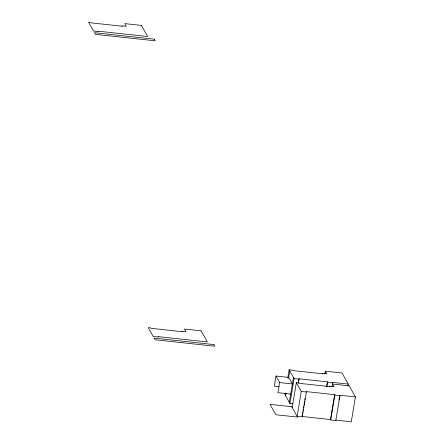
<?xml version="1.0" encoding="UTF-8"?>
<svg xmlns="http://www.w3.org/2000/svg" width="444" height="444" viewBox="0 0 444 444"><rect width="100%" height="100%" fill="white"/><g stroke="black" fill="none" stroke-linecap="round" stroke-linejoin="round"><path stroke-width="0.67" d="M275.963 376.024L279.637 382.567L292.38 383.943L288.705 377.4L275.963 376.024L274.27 386.136L278.965 386.646M279.637 382.567L277.944 392.679L290.687 394.061M285.203 393.306L284.976 394.649L289.943 403.507L293.129 403.851M287.79 377.844L289.138 369.78L291.686 370.052L291.919 370.474L322.927 373.826L322.694 373.41L326.84 373.854L325.347 371.195L342.013 372.999L348.24 384.093L347.902 386.114M285.625 395.804L286.075 393.118M288.55 378.327L289.788 370.934M289.299 402.347L293.462 377.478M289.943 403.507L294.106 378.632L289.138 369.78M292.18 407.481L296.342 382.611L298.89 382.889L299.123 383.305L330.131 386.657L329.892 386.241L334.038 386.691L332.545 384.027L349.212 385.83L355.439 396.93L351.282 421.8L335.564 420.102L335.797 420.518L330.702 419.969L330.469 419.547L334.626 394.677L306.171 391.602L306.404 392.019L302.242 416.888L297.147 416.339L301.31 391.469L296.342 382.611M298.634 380.786L298.967 378.765L327.428 381.846L326.989 386.297M298.529 383.216L298.967 378.765M302.12 415.8L302.347 414.457M302.569 413.109L302.797 411.766M303.019 410.423L303.246 409.079M303.474 407.731L303.696 406.388M303.924 405.045L304.146 403.701M304.373 402.358L304.595 401.01M304.823 399.667L305.045 398.324M324.897 373.881L325.347 371.195M326.64 386.552L327.428 381.846M332.301 383.738L332.523 382.395L348.24 384.093M332.095 386.718L332.523 382.395M330.702 419.969L334.865 395.099L334.626 394.677M338.939 399.933L339.161 398.59M339.388 397.247L339.727 395.232L355.439 396.93M335.797 420.518L339.96 395.648L339.727 395.232M294.106 378.632L299.206 379.187M327.661 382.262L332.761 382.817M301.31 391.469L306.404 392.019M334.865 395.099L339.96 395.648M302.009 416.472L330.469 419.547M141.431 25.419L124.764 23.615L126.257 26.279L122.111 25.83L122.35 26.246L91.342 22.894L91.109 22.478L88.561 22.2L93.529 31.058L98.624 31.607L98.39 31.191L147.658 36.519L141.431 25.419M154.251 39.166L94.45 32.701L95.371 34.343L155.172 40.809L154.251 39.166M201.11 330.836L184.443 329.037L185.936 331.696L181.79 331.252L182.023 331.668L151.016 328.316L150.782 327.894L148.235 327.622L153.202 336.474L158.303 337.029L158.064 336.608L207.337 341.936L201.11 330.836M213.93 344.588L154.124 338.117L155.045 339.76L214.852 346.231L213.93 344.588M291.747 406.715L270.024 404.362L275.841 414.735L297.563 417.083L291.747 406.715"/></g></svg>
